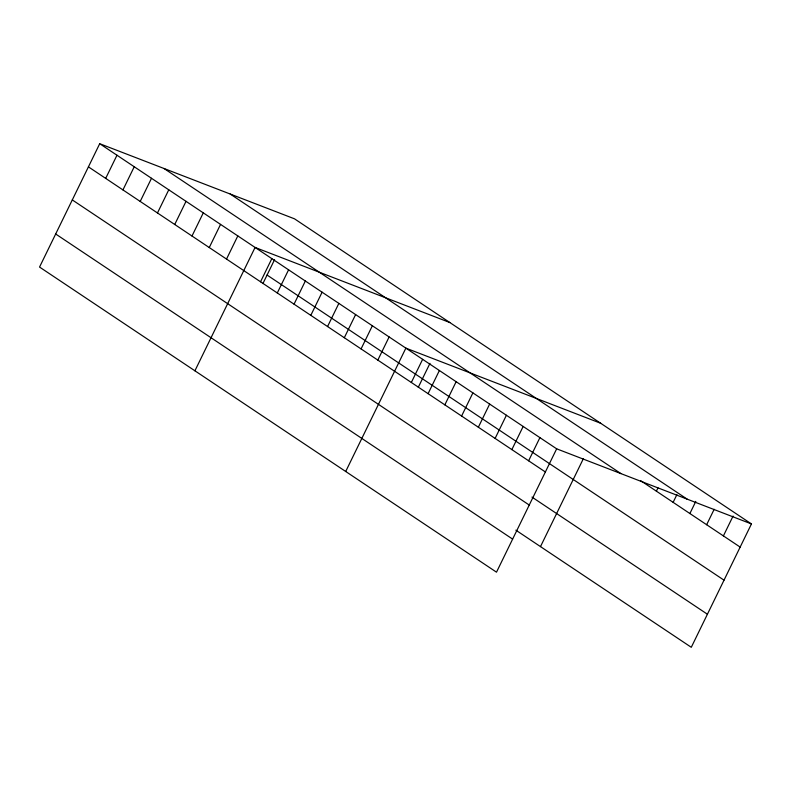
<?xml version="1.0" encoding="UTF-8"?>
<svg xmlns="http://www.w3.org/2000/svg" width="791" height="791" viewBox="0 0 791 791"><rect width="100%" height="100%" fill="white"/><g stroke="black" fill="none" stroke-linecap="round" stroke-linejoin="round"><path stroke-width="1.19" d="M99.715 143.705L39.55 267.061L496.501 572.18L556.666 448.823L99.715 143.705L294.499 218.82L751.45 523.939L691.285 647.295L515.851 530.158M105.687 178.39L116.979 155.224M122.951 189.909L134.243 166.753M140.205 201.438L151.506 178.282M157.468 212.967L168.77 189.81M174.732 224.496L186.033 201.329M191.995 236.025L203.297 212.858M209.259 247.543L220.56 224.387M226.523 259.072L237.814 235.916M194.912 370.801L255.078 247.445L449.861 322.56M260.536 281.784L271.837 258.627M262.919 283.564L274.596 259.616M277.295 292.977L288.586 269.82M294.054 304.159L305.346 281.003M310.804 315.352L322.105 292.195M327.563 326.535L338.855 303.378M344.312 337.727L355.614 314.571M361.072 348.92L372.363 325.754M377.821 360.103L389.123 336.946M345.707 471.485L405.872 348.129L600.656 423.254M411.34 382.478L422.631 359.322M418.281 387.303L429.968 363.356M428.089 393.671L439.391 370.504M444.849 404.854L456.14 381.697M461.598 416.046L472.899 392.88M478.357 427.229L489.649 404.072M495.107 438.422L506.408 415.255M511.866 449.604L523.158 426.448M528.615 460.797L539.917 437.631M540.49 546.611L583.442 458.533M656.382 491.162L657.993 487.849M673.131 502.344L676.898 494.632M689.89 513.537L695.803 501.405M706.64 524.72L714.174 509.285M723.399 535.912L733.079 516.058M556.666 448.823L751.45 523.939M230.221 194.032L687.171 499.151M640.611 480.631L740.158 547.095M163.994 168.493L620.945 473.611M267.071 275.05L724.022 580.169M88.424 166.861L545.375 471.98M531.977 497.094L707.411 614.231M72.297 199.925L529.248 505.044M55.677 233.998L512.627 539.116"/></g></svg>
